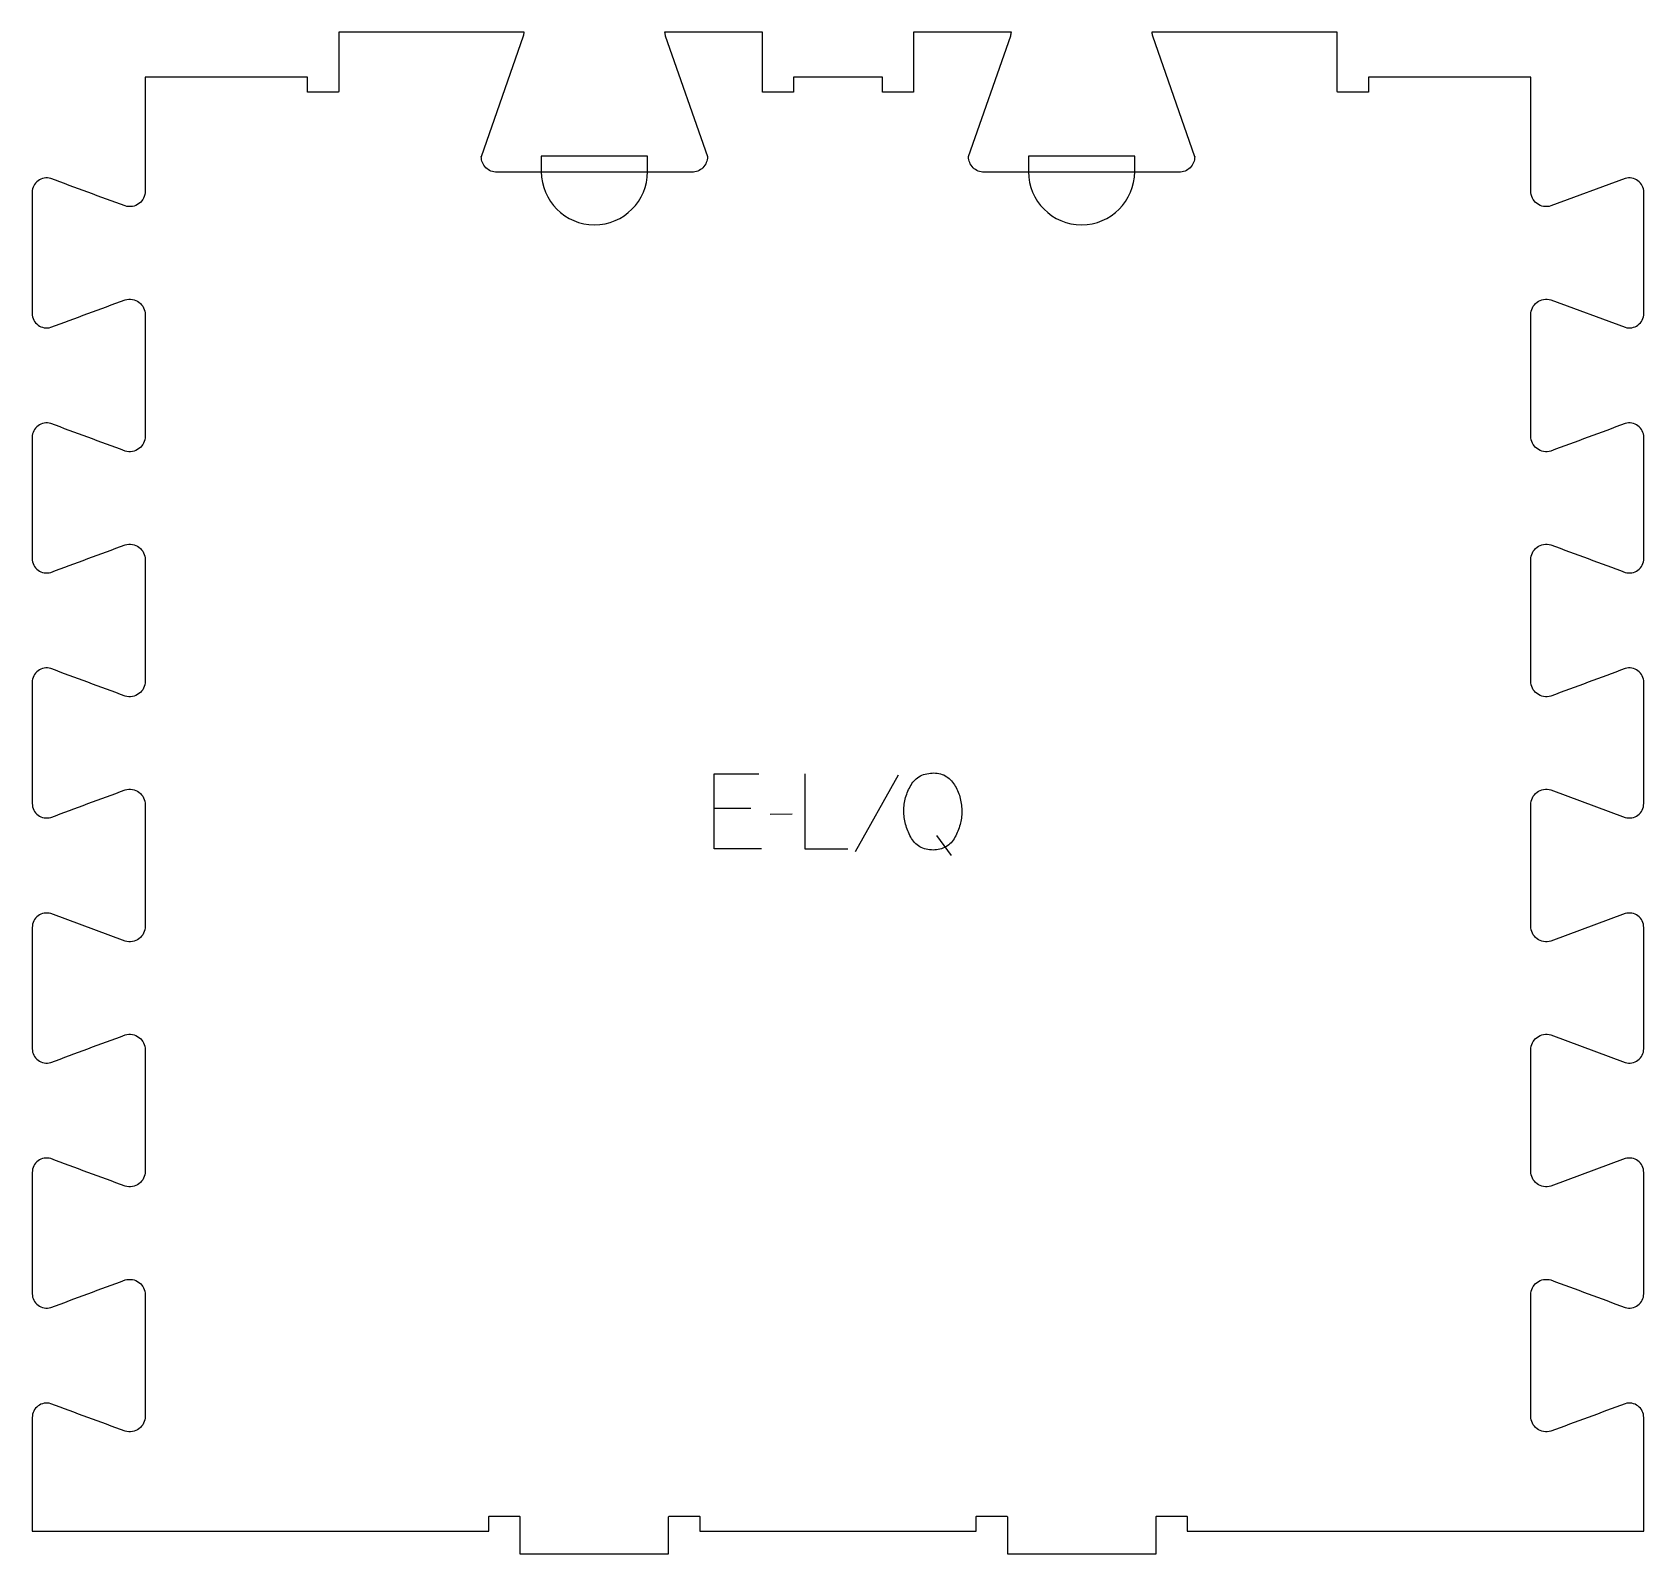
# Model space of a CAD drawing. Extents: x 0 to 645, y 0 to 608.
import ezdxf

# ---------------------------------------------------------------- set-up
doc = ezdxf.new("R2010")
doc.units = 0
for name, color, linetype in [('1_ANYTOOL_1MMDEEP_LABELS_S', 2, 'CONTINUOUS'), ('4_ANYTOOL_CUTTHROUGH_OUTSI', 5, 'CONTINUOUS'), ('5_ANYTOOL_HALF_MILL_9MM_IN', 3, 'CONTINUOUS')]:
    doc.layers.add(name, color=color, linetype=linetype)

msp = doc.modelspace()

# ---------------------------------------------------------------- linework, layer by layer
at = {"layer": '1_ANYTOOL_1MMDEEP_LABELS_S'}
for p, q in [((346.384523, 311.442142), (329.198809, 280.670714)), ((287.498809, 297.985), (272.841666, 297.985)), ((303.998809, 295.799285), (295.213095, 295.713571)), ((367.72738, 279.256428), (361.898809, 287.227857))]:
    msp.add_line(p, q, dxfattribs=at)
for points in [[(291.784523, 281.913571), (272.841666, 281.913571), (272.841666, 311.913571), (290.670238, 311.913571)], [(309.141666, 311.913571), (309.141666, 281.913571), (326.241666, 281.913571)]]:
    msp.add_lwpolyline(points, dxfattribs=at)
msp.add_lwpolyline([(360.741666, 312.256428, -0.064784), (363.415621, 311.908507, -0.088904), (365.841666, 310.777857, -0.05419), (367.764231, 309.085727, -0.051179), (369.291666, 307.027857, -0.041653), (370.473866, 304.599084, -0.036749), (371.263095, 302.013571, -0.024892), (371.720874, 299.394308, -0.030823), (371.884523, 296.742142, -0.034269), (371.708004, 294.169646, -0.031918), (371.193452, 291.642142, -0.031725), (370.305265, 289.032746, -0.026303), (369.120238, 286.542142, -0.058719), (367.596457, 284.380395, -0.077745), (365.557738, 282.717142, -0.077243), (363.070749, 281.738305, -0.055252), (360.398809, 281.442142, -0.054051), (357.644884, 281.740721, -0.077615), (355.079166, 282.738571, -0.078558), (353.004093, 284.425644, -0.060481), (351.463095, 286.627857, -0.02629), (350.276434, 289.167076, -0.031299), (349.38988, 291.824285, -0.031469), (348.874842, 294.411101, -0.033416), (348.698809, 297.042142, -0.032847), (348.877487, 299.759091, -0.035049), (349.422023, 302.426071, -0.03503), (350.337997, 305.00311, -0.032231), (351.591666, 307.435, -0.062518), (353.213555, 309.502094, -0.074052), (355.325595, 311.051071, -0.072322), (357.952448, 311.981962, -0.049083)], format="xyb", close=True, dxfattribs=at)
at = {"layer": '4_ANYTOOL_CUTTHROUGH_OUTSI'}
msp.add_lwpolyline([(447.921608, 608.5, 0.06141), (448.156519, 607.10513), (465.052052, 558.832588, -0.084368), (465.066087, 558.75, -0.414214), (458.816087, 552.5), (380.816087, 552.5, -0.414214), (374.566087, 558.75, -0.084368), (374.580123, 558.832588), (391.479236, 607.116195, 0.061178), (391.71065, 608.5), (352.613087, 608.5), (352.613087, 584.75, -0.414214), (352.363087, 584.5), (340.363087, 584.5, -0.414214), (340.113087, 584.75), (340.113087, 590.5), (304.613087, 590.5), (304.613087, 584.75, -0.414214), (304.363087, 584.5), (292.363087, 584.5, -0.414214), (292.113087, 584.75), (292.113087, 608.5), (253.015608, 608.5, 0.06141), (253.250519, 607.10513), (270.146052, 558.832588, -0.084368), (270.160087, 558.75, -0.414214), (263.910087, 552.5), (185.910087, 552.5, -0.414214), (179.660087, 558.75, -0.084368), (179.674123, 558.832588), (196.573236, 607.116195, 0.061178), (196.80465, 608.5), (122.613087, 608.5), (122.613087, 584.75, -0.414214), (122.363087, 584.5), (110.363087, 584.5, -0.414214), (110.113087, 584.75), (110.113087, 590.5), (45.224087, 590.5), (45.224087, 544.996761, -0.237079), (42.704903, 539.98243, -0.237079), (37.178163, 539.010347, -0.015604), (37.163368, 539.015293, 0.000004), (7.387383, 550.014824, 0.236338), (2.317649, 549.115804, 0.237079), (0, 544.502621), (0.000456, 495.996536, 0.237079), (2.318105, 491.38335, 0.237104), (7.402622, 490.489262, -0.000004), (37.163508, 501.484312, -0.015611), (37.17831, 501.489261, -0.237077), (42.704903, 500.517176, -0.237079), (45.224087, 495.502847), (45.224543, 446.996762, -0.237079), (42.705359, 441.98243, -0.237079), (37.178619, 441.010347, -0.015604), (37.163824, 441.015294, 0.000004), (7.387839, 452.014824, 0.236338), (2.318105, 451.115804, 0.237079), (0.000456, 446.502621), (0.000912, 397.996536, 0.237079), (2.318561, 393.38335, 0.237104), (7.403078, 392.489262, -0.000004), (37.163964, 403.484312, -0.015611), (37.178765, 403.489261, -0.237077), (42.705359, 402.517176, -0.237079), (45.224543, 397.502847), (45.224999, 348.996762, -0.237079), (42.705815, 343.98243, -0.237079), (37.179075, 343.010347, -0.015604), (37.164279, 343.015294, 0.000004), (7.388294, 354.014824, 0.236338), (2.318561, 353.115804, 0.237079), (0.000912, 348.502621), (0.001367, 299.996536, 0.237079), (2.319017, 295.38335, 0.237104), (7.403533, 294.489262, -0.000004), (37.16442, 305.484312, -0.015611), (37.179221, 305.489261, -0.237077), (42.705815, 304.517176, -0.237079), (45.224999, 299.502847), (45.225455, 250.996762, -0.237079), (42.706271, 245.98243, -0.237079), (37.17953, 245.010347, -0.015604), (37.164735, 245.015294), (7.38875, 256.014824, 0.236338), (2.319017, 255.115804, 0.237079), (0.001367, 250.502621), (0.001823, 201.996536, 0.237079), (2.319473, 197.383351, 0.237104), (7.403989, 196.489262, -0.000004), (37.164876, 207.484312, -0.015611), (37.179677, 207.489261, -0.237077), (42.706271, 206.517176, -0.237079), (45.225455, 201.502847), (45.22591, 152.996762, -0.237079), (42.706726, 147.98243, -0.237079), (37.179986, 147.010347, -0.015604), (37.165191, 147.015294, 0.000004), (7.389206, 158.014824, 0.236338), (2.319473, 157.115804, 0.237079), (0.001823, 152.502621), (0.002279, 103.996536, 0.237079), (2.319928, 99.383351, 0.237104), (7.404445, 98.489262, -0.000004), (37.165331, 109.484312, -0.015611), (37.180133, 109.489261, -0.237077), (42.706726, 108.517176, -0.237079), (45.22591, 103.502847), (45.226366, 54.996762, -0.237079), (42.707182, 49.98243, -0.237079), (37.180442, 49.010347, -0.015604), (37.165647, 49.015294, 0.000004), (7.389662, 60.014824, 0.236338), (2.319928, 59.115804, 0.237079), (0.002279, 54.502619), (0.002279, 9), (182.613087, 9), (182.613087, 14.75, -0.414214), (182.863087, 15), (194.863087, 15, -0.414214), (195.113087, 14.75), (195.113087, 0), (254.613087, 0), (254.613087, 14.75, -0.414214), (254.863087, 15), (266.863087, 15, -0.414214), (267.113087, 14.75), (267.113087, 9), (377.613087, 9), (377.613087, 14.75, -0.414214), (377.863087, 15), (389.863087, 15, -0.414214), (390.113087, 14.75), (390.113087, 0), (449.613087, 0), (449.613087, 14.75, -0.414214), (449.863087, 15), (461.863087, 15, -0.414214), (462.113087, 14.75), (462.113087, 9), (644.723896, 9), (644.723896, 54.502619, 0.237079), (642.406246, 59.115804, 0.237104), (637.32173, 60.009892, -0.000004), (607.560528, 49.015294, -0.015604), (607.545733, 49.010347, -0.237079), (602.018993, 49.98243, -0.237079), (599.499808, 54.996762), (599.500264, 103.502847, -0.237079), (602.019448, 108.517176, -0.237077), (607.546042, 109.489261, -0.015611), (607.560843, 109.484312, 0.000004), (637.336517, 98.484329, 0.236337), (642.406246, 99.383351, 0.237079), (644.723896, 103.996536), (644.724351, 152.502621, 0.237079), (642.406702, 157.115804, 0.237104), (637.322185, 158.009892), (607.560984, 147.015294, -0.015604), (607.546188, 147.010347, -0.237079), (602.019448, 147.98243, -0.237079), (599.500264, 152.996762), (599.50072, 201.502847, -0.237079), (602.019904, 206.517176, -0.237077), (607.546498, 207.489261, -0.015611), (607.561299, 207.484312), (637.336973, 196.484329, 0.236337), (642.406702, 197.383351, 0.237079), (644.724351, 201.996536), (644.724807, 250.502621, 0.237079), (642.407158, 255.115804, 0.237104), (637.322641, 256.009892), (607.56144, 245.015294, -0.015604), (607.546644, 245.010347, -0.237079), (602.019904, 245.98243, -0.237079), (599.50072, 250.996762), (599.501176, 299.502847, -0.237079), (602.02036, 304.517176, -0.237077), (607.546953, 305.489261, -0.015611), (607.561755, 305.484312), (637.337428, 294.484329, 0.236337), (642.407158, 295.38335, 0.237079), (644.724807, 299.996536), (644.725263, 348.502621, 0.237079), (642.407614, 353.115804, 0.237104), (637.323097, 354.009892, -0.000004), (607.561895, 343.015294, -0.015604), (607.5471, 343.010347, -0.237079), (602.02036, 343.98243, -0.237079), (599.501176, 348.996762), (599.501632, 397.502847, -0.237079), (602.020816, 402.517176, -0.237077), (607.547409, 403.489261, -0.015611), (607.562211, 403.484312, 0.000004), (637.337884, 392.484329, 0.236337), (642.407614, 393.38335, 0.237079), (644.725263, 397.996536), (644.725719, 446.502621, 0.237079), (642.408069, 451.115804, 0.237104), (637.323553, 452.009892, -0.000004), (607.562351, 441.015294, -0.015604), (607.547556, 441.010347, -0.237079), (602.020816, 441.98243, -0.237079), (599.501632, 446.996762), (599.502087, 495.502847, -0.237079), (602.021272, 500.517176, -0.237077), (607.547865, 501.489261, -0.015611), (607.562666, 501.484312), (637.33834, 490.484329, 0.236337), (642.408069, 491.38335, 0.237079), (644.725719, 495.996536), (644.726175, 544.502621, 0.237079), (642.408525, 549.115804, 0.237104), (637.324009, 550.009892), (607.562807, 539.015293, -0.015604), (607.548012, 539.010347, -0.237079), (602.021272, 539.98243, -0.237079), (599.502087, 544.996761), (599.502087, 590.5), (534.613087, 590.5), (534.613087, 584.75, -0.414214), (534.363087, 584.5), (522.363087, 584.5, -0.414214), (522.113087, 584.75), (522.113087, 608.5)], format="xyb", close=True, dxfattribs=at)
at = {"layer": '5_ANYTOOL_HALF_MILL_9MM_IN'}
for points in [[(203.660087, 552.75, 1), (246.160087, 552.75), (246.160087, 559), (203.660087, 559)], [(398.566087, 553), (398.566087, 552.75, 1), (441.066087, 552.75), (441.066087, 559), (398.566087, 559)]]:
    msp.add_lwpolyline(points, format="xyb", close=True, dxfattribs=at)

doc.saveas('drawing.dxf')
